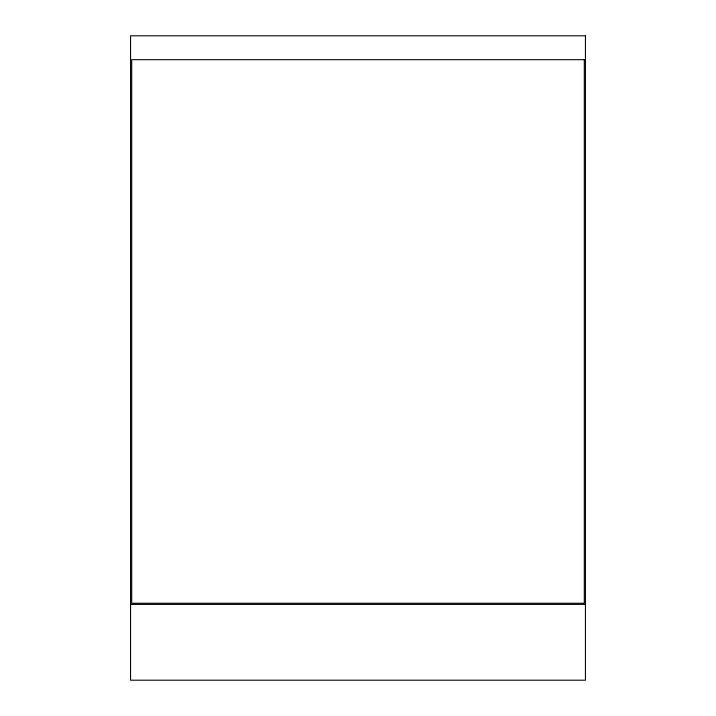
<?xml version="1.0" encoding="UTF-8"?>
<svg xmlns="http://www.w3.org/2000/svg" width="716" height="716" viewBox="0 0 716 716"><rect width="100%" height="100%" fill="white"/><g stroke="black" fill="none" stroke-linecap="round" stroke-linejoin="round"><path stroke-width="1.07" d="M130.563 604.385L585.437 604.385M585.437 35.8L130.563 35.8L130.563 680.2L585.437 680.2L585.437 35.8M584.301 59.679L131.699 59.679L131.699 603.248L584.301 603.248L584.301 59.679"/></g></svg>
